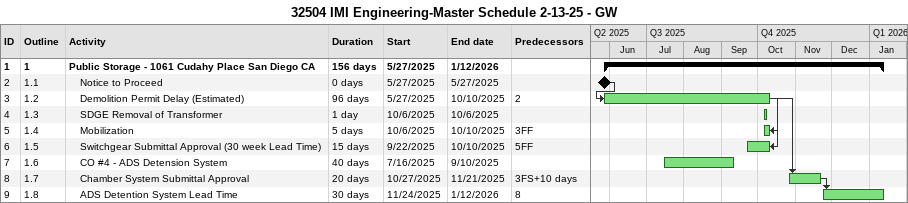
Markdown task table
32504 IMI Engineering-Master Schedule 2-13-25 - GW

| ID | WBS | Task | Duration | Start | Finish | Predecessors |
|---|---|---|---|---|---|---|
| 1 | 1 | **Public Storage - 1061 Cudahy Place San Diego CA** | 156d | 2025-05-27 | 2026-01-12 |  |
| 2 | 1.1 | Notice to Proceed | 0d | 2025-05-27 | 2025-05-27 |  |
| 3 | 1.2 | Demolition Permit Delay (Estimated) | 96d | 2025-05-27 | 2025-10-10 | 2 |
| 4 | 1.3 | SDGE Removal of Transformer | 1d | 2025-10-06 | 2025-10-06 |  |
| 5 | 1.4 | Mobilization | 5d | 2025-10-06 | 2025-10-10 | 3FF |
| 6 | 1.5 | Switchgear Submittal Approval (30 week Lead Time) | 15d | 2025-09-22 | 2025-10-10 | 5FF |
| 7 | 1.6 | CO #4 - ADS Detension System | 40d | 2025-07-16 | 2025-09-10 |  |
| 8 | 1.7 | Chamber System Submittal Approval | 20d | 2025-10-27 | 2025-11-21 | 3FS+10d |
| 9 | 1.8 | ADS Detention System Lead Time | 30d | 2025-11-24 | 2026-01-12 | 8 |
